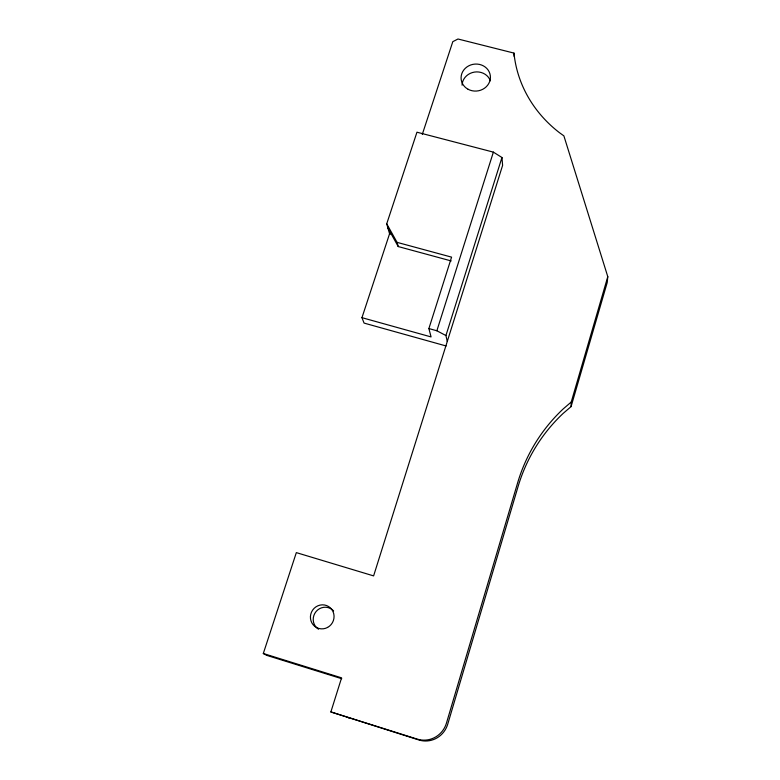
<?xml version="1.0" encoding="UTF-8"?>
<svg xmlns="http://www.w3.org/2000/svg" width="780" height="780" viewBox="0 0 780 780"><rect width="100%" height="100%" fill="white"/><g stroke="black" fill="none" stroke-linecap="round" stroke-linejoin="round"><path stroke-width="1.17" d="M446.131 345.979L364.065 323.086L361.959 317.674L389.571 233.776L386.724 223.801L416.959 132.2L493.379 152.129L501.959 157.511L502.603 165.38L373.61 575.893L296.332 552.62L263.308 653.504L341.581 677.849L330.866 711.945L418.889 739.986A23.712 23.02 -84.5 0 0 447.759 724.093L518.047 486.623A174.827 169.299 35.1 0 1 563.189 413.38L571.067 406.614L571.243 402.022L607.786 276.666L563.882 135.866L559.465 132.697A129.724 117.946 0.8 0 1 513.981 53.099L457.987 39L452.8 41.672L422.282 134.404M607.786 276.666L607.22 282.535L571.067 406.614M447.281 341.445L445.926 335.536L501.959 157.511M361.959 317.674L431.067 336.921L428.883 328.555L451.581 257.137L397.059 242.356L386.724 223.801M445.926 335.536L436.858 330.769L493.379 152.129M571.243 402.022L563.267 408.866A176.845 171.2 34.6 0 0 517.618 482.888L446.482 723.031A23.995 23.293 -84.1 0 1 417.271 739.108L330.866 711.945M389.571 233.776L391.852 234.39M387.952 228.111L398.229 246.558L451.191 260.93M428.883 328.555L436.858 330.769M341.738 678.707L266.672 655.346L263.308 653.504M348.173 717.668L348.709 717.912M397.059 242.356L398.229 246.558M513.981 53.099L514.176 56.511M318.503 629.226A11.973 11.612 -61.1 0 1 316.036 611.598A11.973 11.612 -61.1 0 1 333.606 610.925M462.062 85.176A14.547 13.377 -7.9 0 1 474.484 72.082A14.547 13.377 -7.9 0 1 490.357 80.769M327.6 627.422A12.119 11.739 -60.7 0 0 328.702 606.606A12.119 11.739 -60.7 0 0 310.43 616.532A12.119 11.739 -60.7 0 0 327.6 627.422M468.058 89.252A14.703 13.504 -7.9 0 0 490.415 77.62A14.703 13.504 -7.9 0 0 468.751 65.832A14.703 13.504 -7.9 0 0 468.058 89.252"/></g></svg>
